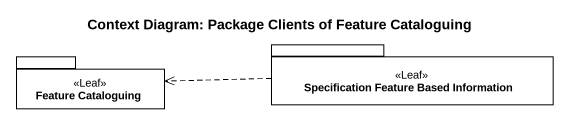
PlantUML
@startuml
title Context Diagram: Package Clients of Feature Cataloguing
package "Feature Cataloguing" as Feature_Cataloguing <<Leaf>> #FFFFFF {
}
package "Specification Feature Based Information" as Specification_Feature_Based <<Leaf>> {
}
Specification_Feature_Based .left.> Feature_Cataloguing
@enduml
